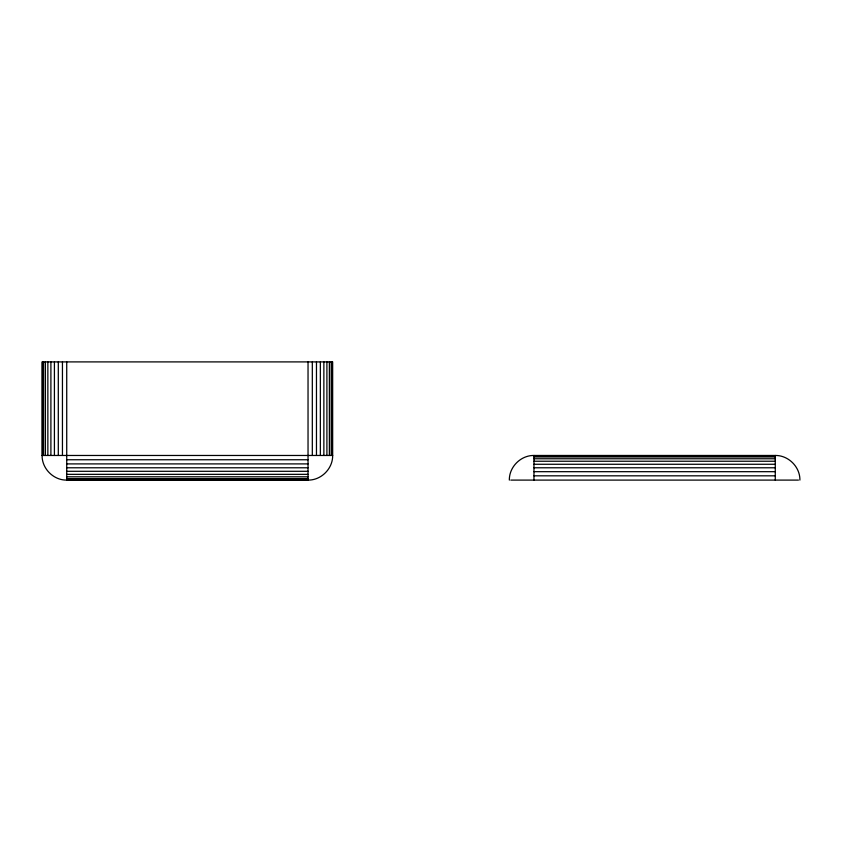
<?xml version="1.0" encoding="UTF-8"?>
<svg xmlns="http://www.w3.org/2000/svg" width="842" height="842" viewBox="0 0 842 842"><rect width="100%" height="100%" fill="white"/><g stroke="black" fill="none" stroke-linecap="round" stroke-linejoin="round"><path stroke-width="1.26" d="M332.664 455.469C332.895 468.636 321.202 480.329 308.035 480.098L66.728 480.098C53.562 480.329 41.868 468.636 42.1 455.469L42.1 361.902L332.664 361.902L332.664 455.469L42.1 455.469M509.336 480.098C509.105 466.931 520.798 455.248 533.965 455.469L775.272 455.469C788.438 455.248 800.132 466.931 799.9 480.098M533.965 455.848L775.272 455.848M533.965 456.953L775.272 456.953M533.965 458.774L775.272 458.774M66.728 459.753L308.035 459.753M533.965 461.237L775.272 461.237M66.728 463.9L308.035 463.9M533.965 464.268L775.272 464.268M66.728 467.784L308.035 467.784M533.965 467.784L775.272 467.784M66.728 471.299L308.035 471.299M533.965 471.678L775.272 471.678M66.728 474.341L308.035 474.341M533.965 475.825L775.272 475.825M66.728 476.804L308.035 476.804M66.728 478.614L308.035 478.614M66.728 479.719L308.035 479.719M510.82 480.098L798.416 480.098M775.272 455.469L775.272 480.098M533.965 455.469L533.965 480.098M332.285 361.902L332.285 455.469M331.18 361.902L331.18 455.469M329.359 361.902L329.359 455.469M326.906 361.902L326.906 455.469M323.865 361.902L323.865 455.469M320.349 361.902L320.349 455.469M316.466 361.902L316.466 455.469M312.319 361.902L312.319 455.469M308.035 361.902L308.035 480.098M66.728 361.902L66.728 480.098M62.445 361.902L62.445 455.469M58.298 361.902L58.298 455.469M54.414 361.902L54.414 455.469M50.899 361.902L50.899 455.469M47.857 361.902L47.857 455.469M45.394 361.902L45.394 455.469M43.584 361.902L43.584 455.469M42.479 361.902L42.479 455.469"/></g></svg>
